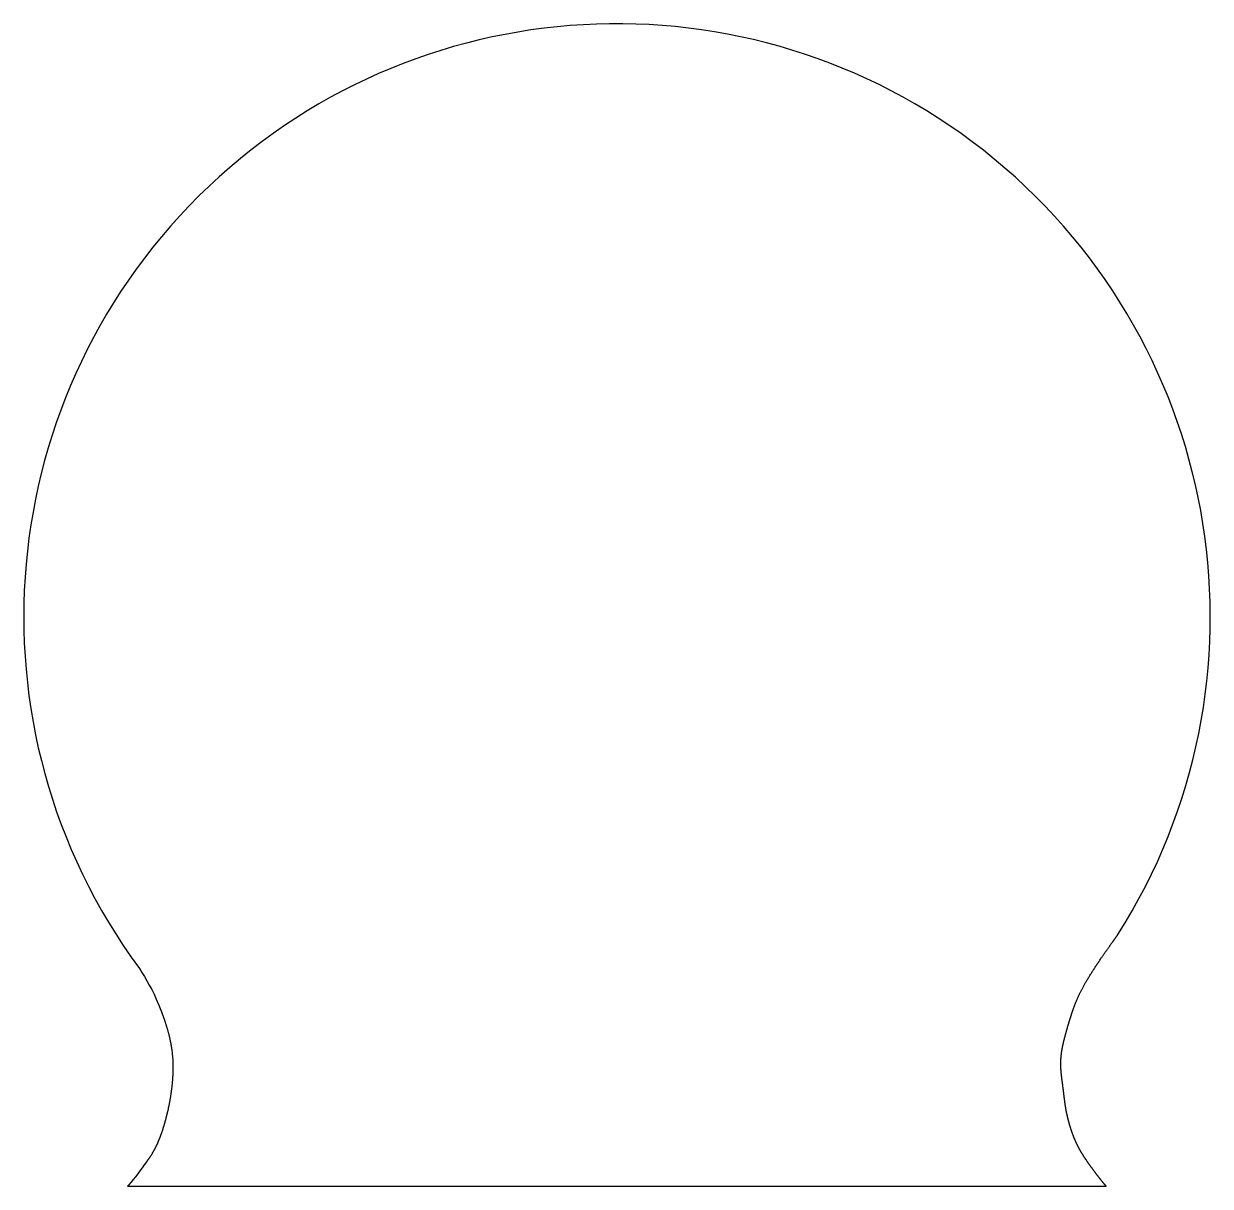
# Model space of a CAD drawing. Extents: x -4.94 to 4.94, y 9.86 to 19.54.
import ezdxf

# ---------------------------------------------------------------- set-up
doc = ezdxf.new("R2010")
doc.units = 0
doc.layers.get('0').update_dxf_attribs({"linetype": 'CONTINUOUS'})

msp = doc.modelspace()

# ---------------------------------------------------------------- linework, layer by layer
msp.add_line((-4.0759, 9.8556), (4.0736, 9.8556))
msp.add_arc((0, 14.6), 4.9395, -32.42235, 216.38213)
for points, degree, knots in [([(4.0736, 9.8556), (4.0696, 9.8602), (4.0599, 9.8713), (4.0449, 9.8891), (4.025, 9.9136), (4.0002, 9.9454), (3.9738, 9.9803), (3.9468, 10.0168), (3.9196, 10.0549), (3.8926, 10.0946), (3.867, 10.1355), (3.8434, 10.1773), (3.8224, 10.2199), (3.8038, 10.2631), (3.7876, 10.3069), (3.7733, 10.3511), (3.7608, 10.3952), (3.75, 10.4387), (3.741, 10.4811), (3.7338, 10.5219), (3.7282, 10.5612), (3.7235, 10.5999), (3.7189, 10.6389), (3.7138, 10.6796), (3.7079, 10.7225), (3.702, 10.7677), (3.6971, 10.8146), (3.6945, 10.8625), (3.6951, 10.9107), (3.6995, 10.9589), (3.7073, 11.0074), (3.7179, 11.0563), (3.7305, 11.1058), (3.7444, 11.1559), (3.7589, 11.2059), (3.7738, 11.2551), (3.789, 11.3031), (3.8052, 11.35), (3.8233, 11.3969), (3.8447, 11.4455), (3.8707, 11.4976), (3.9022, 11.5543), (3.9394, 11.6159), (3.9812, 11.6812), (4.0259, 11.7481), (4.0716, 11.8142), (4.1099, 11.8683), (4.1381, 11.9076), (4.157, 11.9341), (4.1674, 11.9486), (4.1695, 11.9517)], 5, [0.1037875, 0.1037875, 0.1037875, 0.1037875, 0.1037875, 0.1037875, 0.1125, 0.125, 0.1375, 0.15, 0.1625, 0.175, 0.1875, 0.2, 0.2125, 0.225, 0.2375, 0.25, 0.2625, 0.275, 0.2875, 0.3, 0.3125, 0.325, 0.3375, 0.35, 0.3625, 0.375, 0.3875, 0.4, 0.4125, 0.425, 0.4375, 0.45, 0.4625, 0.475, 0.4875, 0.5, 0.5125, 0.525, 0.5375, 0.55, 0.5625, 0.575, 0.5875, 0.6, 0.6125, 0.625, 0.6375, 0.65, 0.6625, 0.6658065, 0.6658065, 0.6658065, 0.6658065, 0.6658065, 0.6658065]), ([(-3.8175, 11.3701), (-3.8145, 11.363), (-3.805, 11.3401), (-3.7897, 11.3014), (-3.7694, 11.2463), (-3.7455, 11.1737), (-3.7267, 11.1034), (-3.7153, 11.0473), (-3.7092, 11.0077), (-3.7064, 10.9864), (-3.7062, 10.9841)], 5, [-0.8181134, -0.8181134, -0.8181134, -0.8181134, -0.8181134, -0.8181134, -0.8, -0.76, -0.72, -0.68, -0.64, -0.6352194, -0.6352194, -0.6352194, -0.6352194, -0.6352194, -0.6352194]), ([(-3.7062, 10.9841), (-3.7048, 10.9756), (-3.7037, 10.9672), (-3.6983, 10.9237), (-3.6969, 10.8917), (-3.6976, 10.8605)], 3, [0.066282136, 0.066282136, 0.066282136, 0.066282136, 0.067629975, 0.067629975, 0.073191937, 0.073191937, 0.073191937, 0.073191937]), ([(-3.6976, 10.8605), (-3.6974, 10.8471), (-3.6974, 10.8127), (-3.6992, 10.756), (-3.7061, 10.6759), (-3.7212, 10.5734), (-3.7399, 10.4837), (-3.756, 10.4201), (-3.7677, 10.3791), (-3.7742, 10.3575), (-3.7754, 10.3534)], 5, [-0.5856919, -0.5856919, -0.5856919, -0.5856919, -0.5856919, -0.5856919, -0.56, -0.52, -0.48, -0.44, -0.4, -0.3906103, -0.3906103, -0.3906103, -0.3906103, -0.3906103, -0.3906103]), ([(-3.7897, 10.309), (-3.791, 10.3054), (-3.7976, 10.286), (-3.8097, 10.2527), (-3.8273, 10.2097), (-3.8501, 10.1624), (-3.8741, 10.1214), (-3.8932, 10.0931), (-3.9071, 10.0737), (-3.9155, 10.0624), (-3.9181, 10.0589)], 5, [-0.3692644, -0.3692644, -0.3692644, -0.3692644, -0.3692644, -0.3692644, -0.36, -0.32, -0.28, -0.24, -0.2, -0.1822627, -0.1822627, -0.1822627, -0.1822627, -0.1822627, -0.1822627]), ([(-3.7754, 10.3534), (-3.7784, 10.3433), (-3.7816, 10.3331), (-3.7865, 10.3184), (-3.7881, 10.3137), (-3.7897, 10.309)], 3, [0.101948738, 0.101948738, 0.101948738, 0.101948738, 0.103706679, 0.103706679, 0.104523214, 0.104523214, 0.104523214, 0.104523214]), ([(-3.9181, 10.0589), (-3.9638, 9.9907), (-4.0152, 9.9259), (-4.0708, 9.8615), (-4.0733, 9.8585), (-4.0759, 9.8556)], 3, [0.12000462, 0.12000462, 0.12000462, 0.12000462, 0.13344585, 0.13344585, 0.1340876, 0.1340876, 0.1340876, 0.1340876])]:
    msp.add_open_spline(points, degree=degree, knots=knots)
msp.add_open_spline([(-3.9767, 11.67), (-3.9204, 11.5833), (-3.8652, 11.4887), (-3.8175, 11.3701)], degree=3)

doc.saveas('drawing.dxf')
